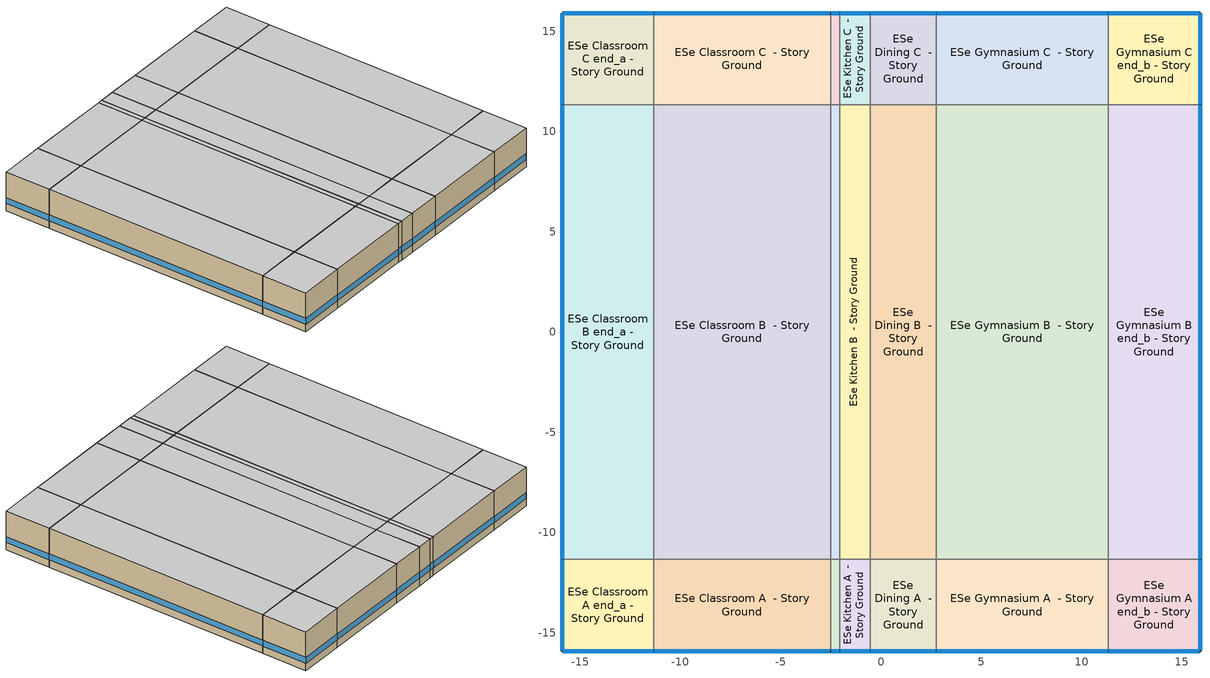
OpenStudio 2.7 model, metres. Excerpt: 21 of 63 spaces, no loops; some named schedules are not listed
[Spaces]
ESe Classroom A end_a - Story Ground
 floor ground: -15.9,-15.9 -15.9,-11.33 -11.33,-11.33 -11.33,-15.9 z0
 wall outside: -15.9,-11.33 -15.9,-15.9 -11.33,-15.9 z0:3.96
 wall to ESe Classroom B end_a - Story Ground: -11.33,-11.33 -15.9,-11.33 z0:3.96
 wall to ESe Classroom A  - Story Ground: -11.33,-15.9 -11.33,-11.33 z0:3.96
 window: -15.9,-11.36 -15.9,-15.88 / -15.88,-15.9 -11.36,-15.9 z0.76:1.36
 ceiling adiabatic (DEER Carpeted 6in Slab Floor): -11.33,-15.9 -11.33,-11.33 -15.9,-11.33 -15.9,-15.9 z3.96
ESe Classroom B end_a - Story Ground
 floor ground: -15.9,-11.33 -15.9,11.33 -11.33,11.33 -11.33,-11.33 z0
 wall outside: -15.9,11.33 -15.9,-11.33 z0:3.96
 wall to ESe Classroom C end_a - Story Ground: -11.33,11.33 -15.9,11.33 z0:3.96
 wall to ESe Classroom B  - Story Ground: -11.33,-11.33 -11.33,11.33 z0:3.96
 window: -15.9,11.31 -15.9,-11.31 z0.76:1.36
 ceiling adiabatic (DEER Carpeted 6in Slab Floor): -11.33,-11.33 -11.33,11.33 -15.9,11.33 -15.9,-11.33 z3.96
ESe Classroom C end_a - Story Ground
 floor ground: -15.9,11.33 -15.9,15.9 -11.33,15.9 -11.33,11.33 z0
 wall outside: -11.33,15.9 -15.9,15.9 -15.9,11.33 z0:3.96
 wall to ESe Classroom C  - Story Ground: -11.33,11.33 -11.33,15.9 z0:3.96
 window: -15.9,15.88 -15.9,11.36 / -11.36,15.9 -15.88,15.9 z0.76:1.36
 ceiling adiabatic (DEER Carpeted 6in Slab Floor): -11.33,11.33 -11.33,15.9 -15.9,15.9 -15.9,11.33 z3.96
ESe Classroom A  - Story Ground
 floor ground: -11.33,-15.9 -11.33,-11.33 -2.52,-11.33 -2.52,-15.9 z0
 wall outside: -11.33,-15.9 -2.52,-15.9 z0:3.96
 wall to ESe Classroom B  - Story Ground: -2.52,-11.33 -11.33,-11.33 z0:3.96
 wall to ESe CompRoomClassRm A  - Story Ground: -2.52,-15.9 -2.52,-11.33 z0:3.96
 window: -11.31,-15.9 -2.54,-15.9 z0.76:1.36
 ceiling adiabatic (DEER Carpeted 6in Slab Floor): -2.52,-15.9 -2.52,-11.33 -11.33,-11.33 -11.33,-15.9 z3.96
ESe Classroom B  - Story Ground
 floor ground: -11.33,-11.33 -11.33,11.33 -2.52,11.33 -2.52,-11.33 z0
 wall to ESe Classroom C  - Story Ground: -2.52,11.33 -11.33,11.33 z0:3.96
 wall to ESe CompRoomClassRm B  - Story Ground: -2.52,-11.33 -2.52,11.33 z0:3.96
 ceiling adiabatic (DEER Carpeted 6in Slab Floor): -2.52,-11.33 -2.52,11.33 -11.33,11.33 -11.33,-11.33 z3.96
ESe Classroom C  - Story Ground
 floor ground: -11.33,11.33 -11.33,15.9 -2.52,15.9 -2.52,11.33 z0
 wall outside: -2.52,15.9 -11.33,15.9 z0:3.96
 wall to ESe CompRoomClassRm C  - Story Ground: -2.52,11.33 -2.52,15.9 z0:3.96
 window: -2.54,15.9 -11.31,15.9 z0.76:1.36
 ceiling adiabatic (DEER Carpeted 6in Slab Floor): -2.52,11.33 -2.52,15.9 -11.33,15.9 -11.33,11.33 z3.96
ESe CompRoomClassRm A  - Story Ground
 floor ground: -2.52,-15.9 -2.52,-11.33 -2.07,-11.33 -2.07,-15.9 z0
 wall outside: -2.52,-15.9 -2.07,-15.9 z0:3.96
 wall to ESe CompRoomClassRm B  - Story Ground: -2.07,-11.33 -2.52,-11.33 z0:3.96
 wall to ESe Kitchen A  - Story Ground: -2.07,-15.9 -2.07,-11.33 z0:3.96
 window: -2.49,-15.9 -2.09,-15.9 z0.76:1.43
 ceiling adiabatic (DEER Carpeted 6in Slab Floor): -2.07,-15.9 -2.07,-11.33 -2.52,-11.33 -2.52,-15.9 z3.96
ESe CompRoomClassRm B  - Story Ground
 floor ground: -2.52,-11.33 -2.52,11.33 -2.07,11.33 -2.07,-11.33 z0
 wall to ESe CompRoomClassRm C  - Story Ground: -2.07,11.33 -2.52,11.33 z0:3.96
 wall to ESe Kitchen B  - Story Ground: -2.07,-11.33 -2.07,11.33 z0:3.96
 ceiling adiabatic (DEER Carpeted 6in Slab Floor): -2.07,-11.33 -2.07,11.33 -2.52,11.33 -2.52,-11.33 z3.96
ESe CompRoomClassRm C  - Story Ground
 floor ground: -2.52,11.33 -2.52,15.9 -2.07,15.9 -2.07,11.33 z0
 wall outside: -2.07,15.9 -2.52,15.9 z0:3.96
 wall to ESe Kitchen C  - Story Ground: -2.07,11.33 -2.07,15.9 z0:3.96
 window: -2.09,15.9 -2.49,15.9 z0.76:1.43
 ceiling adiabatic (DEER Carpeted 6in Slab Floor): -2.07,11.33 -2.07,15.9 -2.52,15.9 -2.52,11.33 z3.96
ESe Kitchen A  - Story Ground
 floor ground: -2.07,-15.9 -2.07,-11.33 -0.53,-11.33 -0.53,-15.9 z0
 wall outside: -2.07,-15.9 -0.53,-15.9 z0:3.96
 wall to ESe Kitchen B  - Story Ground: -0.53,-11.33 -2.07,-11.33 z0:3.96
 wall to ESe Dining A  - Story Ground: -0.53,-15.9 -0.53,-11.33 z0:3.96
 window: -2.04,-15.9 -0.55,-15.9 z0.76:1.38
 ceiling adiabatic (DEER Carpeted 6in Slab Floor): -0.53,-15.9 -0.53,-11.33 -2.07,-11.33 -2.07,-15.9 z3.96
ESe Kitchen B  - Story Ground
 floor ground: -2.07,-11.33 -2.07,11.33 -0.53,11.33 -0.53,-11.33 z0
 wall to ESe Kitchen C  - Story Ground: -0.53,11.33 -2.07,11.33 z0:3.96
 wall to ESe Dining B  - Story Ground: -0.53,-11.33 -0.53,11.33 z0:3.96
 ceiling adiabatic (DEER Carpeted 6in Slab Floor): -0.53,-11.33 -0.53,11.33 -2.07,11.33 -2.07,-11.33 z3.96
ESe Kitchen C  - Story Ground
 floor ground: -2.07,11.33 -2.07,15.9 -0.53,15.9 -0.53,11.33 z0
 wall outside: -0.53,15.9 -2.07,15.9 z0:3.96
 wall to ESe Dining C  - Story Ground: -0.53,11.33 -0.53,15.9 z0:3.96
 window: -0.55,15.9 -2.04,15.9 z0.76:1.38
 ceiling adiabatic (DEER Carpeted 6in Slab Floor): -0.53,11.33 -0.53,15.9 -2.07,15.9 -2.07,11.33 z3.96
ESe Dining A  - Story Ground
 floor ground: -0.53,-15.9 -0.53,-11.33 2.76,-11.33 2.76,-15.9 z0
 wall outside: -0.53,-15.9 2.76,-15.9 z0:3.96
 wall to ESe Dining B  - Story Ground: 2.76,-11.33 -0.53,-11.33 z0:3.96
 wall to ESe Gymnasium A  - Story Ground: 2.76,-15.9 2.76,-11.33 z0:3.96
 window: -0.5,-15.9 2.74,-15.9 z0.76:1.37
 ceiling adiabatic (DEER Carpeted 6in Slab Floor): 2.76,-15.9 2.76,-11.33 -0.53,-11.33 -0.53,-15.9 z3.96
ESe Dining B  - Story Ground
 floor ground: -0.53,-11.33 -0.53,11.33 2.76,11.33 2.76,-11.33 z0
 wall to ESe Dining C  - Story Ground: 2.76,11.33 -0.53,11.33 z0:3.96
 wall to ESe Gymnasium B  - Story Ground: 2.76,-11.33 2.76,11.33 z0:3.96
 ceiling adiabatic (DEER Carpeted 6in Slab Floor): 2.76,-11.33 2.76,11.33 -0.53,11.33 -0.53,-11.33 z3.96
ESe Dining C  - Story Ground
 floor ground: -0.53,11.33 -0.53,15.9 2.76,15.9 2.76,11.33 z0
 wall outside: 2.76,15.9 -0.53,15.9 z0:3.96
 wall to ESe Gymnasium C  - Story Ground: 2.76,11.33 2.76,15.9 z0:3.96
 window: 2.74,15.9 -0.5,15.9 z0.76:1.37
 ceiling adiabatic (DEER Carpeted 6in Slab Floor): 2.76,11.33 2.76,15.9 -0.53,15.9 -0.53,11.33 z3.96
ESe Gymnasium A  - Story Ground
 floor ground: 2.76,-15.9 2.76,-11.33 11.33,-11.33 11.33,-15.9 z0
 wall outside: 2.76,-15.9 11.33,-15.9 z0:3.96
 wall to ESe Gymnasium B  - Story Ground: 11.33,-11.33 2.76,-11.33 z0:3.96
 wall to ESe Gymnasium A end_b - Story Ground: 11.33,-15.9 11.33,-11.33 z0:3.96
 window: 2.79,-15.9 11.31,-15.9 z0.76:1.36
 ceiling adiabatic (DEER Carpeted 6in Slab Floor): 11.33,-15.9 11.33,-11.33 2.76,-11.33 2.76,-15.9 z3.96
ESe Gymnasium B  - Story Ground
 floor ground: 2.76,-11.33 2.76,11.33 11.33,11.33 11.33,-11.33 z0
 wall to ESe Gymnasium C  - Story Ground: 11.33,11.33 2.76,11.33 z0:3.96
 wall to ESe Gymnasium B end_b - Story Ground: 11.33,-11.33 11.33,11.33 z0:3.96
 ceiling adiabatic (DEER Carpeted 6in Slab Floor): 11.33,-11.33 11.33,11.33 2.76,11.33 2.76,-11.33 z3.96
ESe Gymnasium C  - Story Ground
 floor ground: 2.76,11.33 2.76,15.9 11.33,15.9 11.33,11.33 z0
 wall outside: 11.33,15.9 2.76,15.9 z0:3.96
 wall to ESe Gymnasium C end_b - Story Ground: 11.33,11.33 11.33,15.9 z0:3.96
 window: 11.31,15.9 2.79,15.9 z0.76:1.36
 ceiling adiabatic (DEER Carpeted 6in Slab Floor): 11.33,11.33 11.33,15.9 2.76,15.9 2.76,11.33 z3.96
ESe Gymnasium A end_b - Story Ground
 floor ground: 11.33,-15.9 11.33,-11.33 15.9,-11.33 15.9,-15.9 z0
 wall outside: 11.33,-15.9 15.9,-15.9 15.9,-11.33 z0:3.96
 wall to ESe Gymnasium B end_b - Story Ground: 15.9,-11.33 11.33,-11.33 z0:3.96
 window: 15.9,-15.88 15.9,-11.36 / 11.36,-15.9 15.88,-15.9 z0.76:1.36
 ceiling adiabatic (DEER Carpeted 6in Slab Floor): 15.9,-15.9 15.9,-11.33 11.33,-11.33 11.33,-15.9 z3.96
ESe Gymnasium B end_b - Story Ground
 floor ground: 11.33,-11.33 11.33,11.33 15.9,11.33 15.9,-11.33 z0
 wall outside: 15.9,-11.33 15.9,11.33 z0:3.96
 wall to ESe Gymnasium C end_b - Story Ground: 15.9,11.33 11.33,11.33 z0:3.96
 window: 15.9,-11.31 15.9,11.31 z0.76:1.36
 ceiling adiabatic (DEER Carpeted 6in Slab Floor): 15.9,-11.33 15.9,11.33 11.33,11.33 11.33,-11.33 z3.96
ESe Gymnasium C end_b - Story Ground
 floor ground: 11.33,11.33 11.33,15.9 15.9,15.9 15.9,11.33 z0
 wall outside: 15.9,11.33 15.9,15.9 11.33,15.9 z0:3.96
 window: 15.88,15.9 11.36,15.9 / 15.9,11.36 15.9,15.88 z0.76:1.36
 ceiling adiabatic (DEER Carpeted 6in Slab Floor): 15.9,11.33 15.9,15.9 11.33,15.9 11.33,11.33 z3.96
[Building]
DEER Pre-1975|ESe: Default Construction Set=Res DEER Pre-1975 - ESe - CEC T24-CEC6; Standards Building Type=ESe
[Site]
Site 1: Terrain=City
[ClimateZones]
Climate Zone Institution Name 1=CEC; Climate Zone Document Name 1=California Climate Zone Descriptions; Climate Zone Document Year 1=1995; Climate Zone Value 1=6; Climate Zone Institution Name 2=ASHRAE; Climate Zone Document Name 2=ANSI/ASHRAE Standard 169; Climate Zone Document Year 2=2006
[SizingPeriod:DesignDay] Barometric Pressure {Pa}=100977; Sky Clearness=0; Rain Indicator=0; Snow Indicator=0; Day of Month=21; Daylight Saving Time Indicator=0; Humidity Indicating Type=Wetbulb; Dry-Bulb Temperature Range Modifier Type=DefaultMultipliers
Name | Maximum Dry-Bulb Temperature {C} | Daily Dry-Bulb Temperature Range {deltaC} | Humidity Indicating Conditions at Maximum Dry-Bulb | Wind Speed {m/s} | Wind Direction {deg} | Month | Day Type | Solar Model Indicator | ASHRAE Taub | ASHRAE Taud
Houston Bush Intercontinental Ann Htg 99.6% Condns DB | -1.6 | 0 | -1.6 | 2.8 | 0 | 1 | WinterDesignDay | ASHRAEClearSky
Houston Bush Intercontinental Ann Clg .4% Condns DB=>MWB | 36 | 10.1 | 24.8 | 3.5 | 170 | 7 | SummerDesignDay | ASHRAETau | 0.499 | 1.97
[Site:GroundTemperature:BuildingSurface]
19.527, 19.502, 19.536, 19.598, 20.002, 21.64, 22.225, 22.375, 21.449, 20.121, 19.802, 19.633
[DefaultConstructionSet]
Res DEER Pre-1975 - ESe - CEC T24-CEC6: Default Exterior Surface Constructions=Default Surface Constructions 1; Default Interior Surface Constructions=Default Surface Constructions 2; Default Ground Contact Surface Constructions=Default Surface Constructions 3; Default Exterior SubSurface Constructions=Default Sub Surface Constructions 1; Default Interior SubSurface Constructions=Default Sub Surface Constructions 2; Interior Partition Construction=Typical Interior Partition
[DefaultSurfaceConstructions]
Name | Floor Construction | Wall Construction | Roof Ceiling Construction
Default Surface Constructions 1 | DEER Uncarpeted 6in Slab Floor | DEER Insulated Exterior Mass Wall R-3.51 | DEER Wood Framed Roof R-14.18
Default Surface Constructions 2 | DEER Carpeted 6in Slab Floor | Typical Interior Wall | DEER Carpeted 6in Slab Floor
Default Surface Constructions 3 | DEER Carpeted 6in Slab Floor | Typical Uninsulated Basement Mass Wall
[Construction]
DEER Uncarpeted 6in Slab Floor: Typical Insulation R-1.73, 6 in. Normalweight Concrete Floor
DEER Insulated Exterior Mass Wall R-3.51: 8 in. Concrete Block Wall, Typical Insulation R-1.73
DEER Wood Framed Roof R-14.18: Roof Membrane, Typical Insulation R-13.68, Metal Roof Surface
DEER Carpeted 6in Slab Floor: Typical Insulation, 6 in. Normalweight Concrete Floor, Typical Carpet Pad
Typical Interior Wall: G01 13mm gypsum board, G01 13mm gypsum board
Typical Uninsulated Basement Mass Wall: 8 in. Concrete Block Basement Wall
DEER Metal Framed Window U-1.23 SHGC 0.82: Simple Glazing U-1.23 SHGC 0.82
DEER Metal Framed Window U-1.23 SHGC 0.82 1: Simple Glazing U-1.23 SHGC 0.82 1
Typical Uninsulated Swinging Door: Typical Insulation
U 0.98 SHGC 0.68 Sgl Ref-B-H Clr 6mm: REF B CLEAR HI 6MM
Typical Insulated Metal Door: F08 Metal surface, Typical Insulation
DEER Skylight U-1.31 SHGC 0.61: Simple Glazing U-1.23 SHGC 0.61
Typical Interior Window: Clear 3mm
Typical Interior Door; Typical Interior Partition: G05 25mm wood
[Material:NoMass] Roughness=Smooth; Thermal Absorptance=0.9; Solar Absorptance=0.7
Name | Thermal Resistance {m2-K/W} | Visible Absorptance
Typical Insulation R-1.73 | 0.305336 | 0.7
Typical Insulation R-13.68 | 2.40869 | 0.7
Typical Insulation | 0.0282222 | 0.7
Typical Carpet Pad | 0.21648 | 0.8
[Material] Thermal Absorptance=0.9
Name | Roughness | Thickness {m} | Conductivity {W/m-K} | Density {kg/m3} | Specific Heat {J/kg-K} | Solar Absorptance | Visible Absorptance
6 in. Normalweight Concrete Floor | MediumRough | 0.1524 | 2.31 | 2322 | 832 | 0.7 | 0.7
8 in. Concrete Block Wall | MediumRough | 0.2032 | 0.72 | 800 | 832 | 0.7 | 0.7
Roof Membrane | VeryRough | 0.0095 | 0.16 | 1121.29 | 1460 | 0.7 | 0.7
Metal Roof Surface; F08 Metal surface | Smooth | 0.0008 | 45.28 | 7824 | 500 | 0.7 | 0.7
G01 13mm gypsum board | Smooth | 0.0127 | 0.160031 | 800.001 | 1090.73 | 0.7 | 0.5
8 in. Concrete Block Basement Wall | MediumRough | 0.2032 | 1.326 | 1842 | 912 | 0.7 | 0.7
G05 25mm wood | MediumSmooth | 0.0254 | 0.15 | 608 | 1630 | 0.5 | 0.5
[DefaultSubSurfaceConstructions]
Name | Fixed Window Construction | Operable Window Construction | Door Construction | Glass Door Construction | Overhead Door Construction | Skylight Construction | Tubular Daylight Dome Construction | Tubular Daylight Diffuser Construction
Default Sub Surface Constructions 1 | DEER Metal Framed Window U-1.23 SHGC 0.82 | DEER Metal Framed Window U-1.23 SHGC 0.82 1 | Typical Uninsulated Swinging Door | U 0.98 SHGC 0.68 Sgl Ref-B-H Clr 6mm | Typical Insulated Metal Door | DEER Skylight U-1.31 SHGC 0.61 | Typical Interior Window | Typical Interior Window
Default Sub Surface Constructions 2 | Typical Interior Window | Typical Interior Window | Typical Interior Door
[WindowMaterial:SimpleGlazingSystem] Visible Transmittance=0.25
Name | U-Factor {W/m2-K} | Solar Heat Gain Coefficient
Simple Glazing U-1.23 SHGC 0.82; Simple Glazing U-1.23 SHGC 0.82 1 | 6.98426 | 0.82
Simple Glazing U-1.23 SHGC 0.61 | 7 | 0.61
[WindowMaterial:Glazing] Optical Data Type=SpectralAverage; Infrared Transmittance at Normal Incidence=0; Front Side Infrared Hemispherical Emissivity=0.84; Conductivity {W/m-K}=0.9; Dirt Correction Factor for Solar and Visible Transmittance=1; Solar Diffusing=No
Name | Thickness {m} | Solar Transmittance at Normal Incidence | Front Side Solar Reflectance at Normal Incidence | Back Side Solar Reflectance at Normal Incidence | Visible Transmittance at Normal Incidence | Front Side Visible Reflectance at Normal Incidence | Back Side Visible Reflectance at Normal Incidence | Back Side Infrared Hemispherical Emissivity
REF B CLEAR HI 6MM | 0.006 | 0.24 | 0.16 | 0.32 | 0.3 | 0.16 | 0.29 | 0.6
Clear 3mm | 0.003 | 0.837 | 0.075 | 0.075 | 0.898 | 0.081 | 0.081 | 0.84
[SpaceType] Standards Building Type=ESe
Name | Default Schedule Set | Design Specification Outdoor Air Object | Standards Space Type
ESe Classroom - DEER Pre-1975 | ESe Classroom Schedule Set | ESe Classroom Ventilation | Classroom
ESe Kitchen - DEER Pre-1975 | ESe Kitchen Schedule Set | ESe Kitchen Ventilation | Kitchen
ESe CompRoomClassRm - DEER Pre-1975 | ESe CompRoomClassRm Schedule Set | ESe CompRoomClassRm Ventilation | CompRoomClassRm
ESe Dining - DEER Pre-1975 | ESe Dining Schedule Set | ESe Dining Ventilation | Dining
ESe Gymnasium - DEER Pre-1975 | ESe Gymnasium Schedule Set | ESe Gymnasium Ventilation | Gymnasium
[BuildingStory]
Story Ground: Nominal Z Coordinate {m}=0; Nominal Floor to Floor Height {m}=3.9624
[Space] Building Story=Story Ground
Name | Space Type | Thermal Zone
ESe Classroom A end_a - Story Ground | ESe Classroom - DEER Pre-1975 | Zone ESe Classroom A end_a - Story Ground
ESe Classroom B end_a - Story Ground | ESe Classroom - DEER Pre-1975 | Zone ESe Classroom B end_a - Story Ground
ESe Classroom C end_a - Story Ground | ESe Classroom - DEER Pre-1975 | Zone ESe Classroom C end_a - Story Ground
ESe Classroom A  - Story Ground | ESe Classroom - DEER Pre-1975 | Zone ESe Classroom A  - Story Ground
ESe Classroom B  - Story Ground | ESe Classroom - DEER Pre-1975 | Zone ESe Classroom B  - Story Ground
ESe Classroom C  - Story Ground | ESe Classroom - DEER Pre-1975 | Zone ESe Classroom C  - Story Ground
ESe CompRoomClassRm A  - Story Ground | ESe CompRoomClassRm - DEER Pre-1975 | Zone ESe CompRoomClassRm A  - Story Ground
ESe CompRoomClassRm B  - Story Ground | ESe CompRoomClassRm - DEER Pre-1975 | Zone ESe CompRoomClassRm B  - Story Ground
ESe CompRoomClassRm C  - Story Ground | ESe CompRoomClassRm - DEER Pre-1975 | Zone ESe CompRoomClassRm C  - Story Ground
ESe Kitchen A  - Story Ground | ESe Kitchen - DEER Pre-1975 | Zone ESe Kitchen A  - Story Ground
ESe Kitchen B  - Story Ground | ESe Kitchen - DEER Pre-1975 | Zone ESe Kitchen B  - Story Ground
ESe Kitchen C  - Story Ground | ESe Kitchen - DEER Pre-1975 | Zone ESe Kitchen C  - Story Ground
ESe Dining A  - Story Ground | ESe Dining - DEER Pre-1975 | Zone ESe Dining A  - Story Ground
ESe Dining B  - Story Ground | ESe Dining - DEER Pre-1975 | Zone ESe Dining B  - Story Ground
ESe Dining C  - Story Ground | ESe Dining - DEER Pre-1975 | Zone ESe Dining C  - Story Ground
ESe Gymnasium A  - Story Ground | ESe Gymnasium - DEER Pre-1975 | Zone ESe Gymnasium A  - Story Ground
ESe Gymnasium B  - Story Ground | ESe Gymnasium - DEER Pre-1975 | Zone ESe Gymnasium B  - Story Ground
ESe Gymnasium C  - Story Ground | ESe Gymnasium - DEER Pre-1975 | Zone ESe Gymnasium C  - Story Ground
ESe Gymnasium A end_b - Story Ground | ESe Gymnasium - DEER Pre-1975 | Zone ESe Gymnasium A end_b - Story Ground
ESe Gymnasium B end_b - Story Ground | ESe Gymnasium - DEER Pre-1975 | Zone ESe Gymnasium B end_b - Story Ground
ESe Gymnasium C end_b - Story Ground | ESe Gymnasium - DEER Pre-1975 | Zone ESe Gymnasium C end_b - Story Ground
[ThermalZone] Multiplier=1; Use Ideal Air Loads=No
Name | Thermostat
Zone ESe Classroom A end_a - Story Ground | ESe Classroom - DEER Pre-1975 Thermostat
Zone ESe Classroom B end_a - Story Ground | ESe Classroom - DEER Pre-1975 Thermostat 3
Zone ESe Classroom C end_a - Story Ground | ESe Classroom - DEER Pre-1975 Thermostat 4
Zone ESe Classroom A  - Story Ground | ESe Classroom - DEER Pre-1975 Thermostat 6
Zone ESe Classroom B  - Story Ground | ESe Classroom - DEER Pre-1975 Thermostat 1
Zone ESe Classroom C  - Story Ground | ESe Classroom - DEER Pre-1975 Thermostat 7
Zone ESe CompRoomClassRm A  - Story Ground | ESe CompRoomClassRm - DEER Pre-1975 Thermostat 2
Zone ESe CompRoomClassRm B  - Story Ground | ESe CompRoomClassRm - DEER Pre-1975 Thermostat 3
Zone ESe CompRoomClassRm C  - Story Ground | ESe CompRoomClassRm - DEER Pre-1975 Thermostat 1
Zone ESe Kitchen A  - Story Ground | ESe Kitchen - DEER Pre-1975 Thermostat 1
Zone ESe Kitchen B  - Story Ground | ESe Kitchen - DEER Pre-1975 Thermostat 2
Zone ESe Kitchen C  - Story Ground | ESe Kitchen - DEER Pre-1975 Thermostat 3
Zone ESe Dining A  - Story Ground | ESe Dining - DEER Pre-1975 Thermostat 3
Zone ESe Dining B  - Story Ground | ESe Dining - DEER Pre-1975 Thermostat 4
Zone ESe Dining C  - Story Ground | ESe Dining - DEER Pre-1975 Thermostat 5
Zone ESe Gymnasium A  - Story Ground | ESe Gymnasium - DEER Pre-1975 Thermostat 5
Zone ESe Gymnasium B  - Story Ground | ESe Gymnasium - DEER Pre-1975 Thermostat 6
Zone ESe Gymnasium C  - Story Ground | ESe Gymnasium - DEER Pre-1975 Thermostat
Zone ESe Gymnasium A end_b - Story Ground | ESe Gymnasium - DEER Pre-1975 Thermostat 7
Zone ESe Gymnasium B end_b - Story Ground | ESe Gymnasium - DEER Pre-1975 Thermostat 8
Zone ESe Gymnasium C end_b - Story Ground | ESe Gymnasium - DEER Pre-1975 Thermostat 4
[People:Definition] Number of People Calculation Method=People/Area; Fraction Radiant=0.3
Name | People per Space Floor Area {person/m2}
ESe Classroom People Definition | 0.358438
ESe Gymnasium People Definition; ESe CompRoomClassRm People Definition | 0.14316
ESe Kitchen People Definition | 0.0355209
ESe Dining People Definition | 0.477918
[People] Work Efficiency Schedule=Work Efficiency Schedule; Clothing Insulation Schedule=Clothing Schedule; Air Velocity Schedule=Air Velocity Schedule; Multiplier=1
Name | People Definition | Space or SpaceType
ESe Classroom People | ESe Classroom People Definition | ESe Classroom - DEER Pre-1975
ESe Gymnasium People | ESe Gymnasium People Definition | ESe Gymnasium - DEER Pre-1975
ESe Kitchen People | ESe Kitchen People Definition | ESe Kitchen - DEER Pre-1975
ESe CompRoomClassRm People | ESe CompRoomClassRm People Definition | ESe CompRoomClassRm - DEER Pre-1975
ESe Dining People | ESe Dining People Definition | ESe Dining - DEER Pre-1975
[Lights:Definition] Design Level Calculation Method=Watts/Area
Name | Watts per Space Floor Area {W/m2}
ESe Classroom Lights Definition; ESe CompRoomClassRm Lights Definition | 17.2223
ESe Gymnasium Lights Definition | 12.9167
ESe Kitchen Lights Definition | 18.2986
ESe Dining Lights Definition | 16.1459
[Lights] Fraction Replaceable=0
Name | Lights Definition | Space or SpaceType
ESe Classroom Lights | ESe Classroom Lights Definition | ESe Classroom - DEER Pre-1975
ESe Gymnasium Lights | ESe Gymnasium Lights Definition | ESe Gymnasium - DEER Pre-1975
ESe Kitchen Lights | ESe Kitchen Lights Definition | ESe Kitchen - DEER Pre-1975
ESe CompRoomClassRm Lights | ESe CompRoomClassRm Lights Definition | ESe CompRoomClassRm - DEER Pre-1975
ESe Dining Lights | ESe Dining Lights Definition | ESe Dining - DEER Pre-1975
[ElectricEquipment:Definition] Design Level Calculation Method=Watts/Area
Name | Watts per Space Floor Area {W/m2} | Fraction Radiant | Fraction Lost
ESe Classroom Elec Equip Definition | 12.3785 | 0.5
ESe Gymnasium Elec Equip Definition; ESe Dining Elec Equip Definition | 6.18925 | 0.5
ESe Kitchen Elec Equip Definition | 39.5358 | 0.64 | 0.36
ESe CompRoomClassRm Elec Equip Definition | 61.8925 | 0.5
[ElectricEquipment]
Name | Electric Equipment Definition | Space or SpaceType
ESe Classroom Elec Equip | ESe Classroom Elec Equip Definition | ESe Classroom - DEER Pre-1975
ESe Gymnasium Elec Equip | ESe Gymnasium Elec Equip Definition | ESe Gymnasium - DEER Pre-1975
ESe Kitchen Elec Equip | ESe Kitchen Elec Equip Definition | ESe Kitchen - DEER Pre-1975
ESe CompRoomClassRm Elec Equip | ESe CompRoomClassRm Elec Equip Definition | ESe CompRoomClassRm - DEER Pre-1975
ESe Dining Elec Equip | ESe Dining Elec Equip Definition | ESe Dining - DEER Pre-1975
[DesignSpecification:OutdoorAir] Outdoor Air Method=Sum
Name | Outdoor Air Flow per Floor Area {m3/s-m2}
ESe Classroom Ventilation | 0.00254
ESe Gymnasium Ventilation | 0.0013716
ESe Kitchen Ventilation | 0.000254
ESe CompRoomClassRm Ventilation | 0.001016
ESe Dining Ventilation | 0.0045212
[DefaultScheduleSet] Infiltration Schedule=D_ESe_All_C_Inf_Yr
Name | Number of People Schedule | People Activity Level Schedule | Lighting Schedule | Electric Equipment Schedule | Gas Equipment Schedule
ESe Classroom Schedule Set | D_ESe_Clrm_Occup_Yr | DEER Activity 117W/person | D17_ESe_Clrm_LF_Yr | D_ESe_Clrm_Misc_Yr
ESe Gymnasium Schedule Set | D_ESe_Gym_Occup_Yr | DEER Activity 331W/person | D17_ESe_Gym_LF_Yr | D_ESe_Gym_Misc_Yr
ESe Kitchen Schedule Set | D_ESe_Ktchn_Occup_Yr | DEER Activity 220W/person | D17_ESe_Ktchn_LF_Yr | D_ESe_Ktchn_Misc_Yr | D_ESe_Ktchn_Cook_Yr
ESe CompRoomClassRm Schedule Set | D_ESe_CompCL_Occup_Yr | DEER Activity 117W/person | D17_ESe_CompCL_LF_Yr | D_ESe_CompCL_Misc_Yr
ESe Dining Schedule Set | D_ESe_Caf_Occup_Yr | DEER Activity 161W/person | D17_ESe_Din_LF_Yr | D_ESe_Caf_Misc_Yr
[GasEquipment:Definition]
ESe Kitchen Gas Equip Definition: Design Level Calculation Method=Watts/Area; Watts per Space Floor Area {W/m2}=719.247; Fraction Latent=0.3; Fraction Radiant=0.05; Fraction Lost=0.65
[GasEquipment]
ESe Kitchen Gas Equip: Gas Equipment Definition=ESe Kitchen Gas Equip Definition; Space or SpaceType=ESe Kitchen - DEER Pre-1975
[SpaceInfiltration:DesignFlowRate] Schedule=Always On Discrete; Design Flow Rate Calculation Method=Flow/ExteriorArea; Flow per Exterior Surface Area {m3/s-m2}=0.00019304; Constant Term Coefficient=0; Temperature Term Coefficient=0; Velocity Term Coefficient=0.224; Velocity Squared Term Coefficient=0
Name | Space or SpaceType
ESe Classroom A  - Story Ground Infiltration | ESe Classroom A  - Story Ground
ESe Classroom A end_a - Story Ground Infiltration | ESe Classroom A end_a - Story Ground
ESe Classroom B end_a - Story Ground Infiltration | ESe Classroom B end_a - Story Ground
ESe Classroom C  - Story Ground Infiltration | ESe Classroom C  - Story Ground
ESe Classroom C end_a - Story Ground Infiltration | ESe Classroom C end_a - Story Ground
ESe CompRoomClassRm A  - Story Ground Infiltration | ESe CompRoomClassRm A  - Story Ground
ESe CompRoomClassRm C  - Story Ground Infiltration | ESe CompRoomClassRm C  - Story Ground
ESe Dining A  - Story Ground Infiltration | ESe Dining A  - Story Ground
ESe Dining C  - Story Ground Infiltration | ESe Dining C  - Story Ground
ESe Gymnasium A  - Story Ground Infiltration | ESe Gymnasium A  - Story Ground
ESe Gymnasium A end_b - Story Ground Infiltration | ESe Gymnasium A end_b - Story Ground
ESe Gymnasium B end_b - Story Ground Infiltration | ESe Gymnasium B end_b - Story Ground
ESe Gymnasium C  - Story Ground Infiltration | ESe Gymnasium C  - Story Ground
ESe Gymnasium C end_b - Story Ground Infiltration | ESe Gymnasium C end_b - Story Ground
ESe Kitchen A  - Story Ground Infiltration | ESe Kitchen A  - Story Ground
ESe Kitchen C  - Story Ground Infiltration | ESe Kitchen C  - Story Ground
[Exterior:Lights:Definition]
Name | Design Level {W}
Parking Areas and Drives Def (W/ft^2) | 0.04
Building Facades Def (W/ft^2) | 0.25
Main Entries Def (W/ft) | 30
Other Doors Def (W/ft) | 25
[Exterior:Lights] Schedule=Always On Discrete; Control Option=AstronomicalClock
Name | Exterior Lights Definition | Multiplier
Parking Areas and Drives | Parking Areas and Drives Def (W/ft^2) | 36703.4
Building Facades | Building Facades Def (W/ft^2) | 5426.72
Main Entries | Main Entries Def (W/ft) | 40
Other Doors | Other Doors Def (W/ft) | 10.6732
[ThermostatSetpoint:DualSetpoint] Heating Setpoint Temperature Schedule=D_ESe_All_HTemp_Yr; Cooling Setpoint Temperature Schedule=D_ESe_All_CTemp_Yr
ESe Classroom - DEER Pre-1975 Thermostat; ESe Classroom - DEER Pre-1975 Thermostat 1; ESe Classroom - DEER Pre-1975 Thermostat 3; ESe Classroom - DEER Pre-1975 Thermostat 4; ESe Classroom - DEER Pre-1975 Thermostat 6; ESe Classroom - DEER Pre-1975 Thermostat 7; ESe Gymnasium - DEER Pre-1975 Thermostat; ESe Gymnasium - DEER Pre-1975 Thermostat 4; ESe Gymnasium - DEER Pre-1975 Thermostat 5; ESe Gymnasium - DEER Pre-1975 Thermostat 6; ESe Gymnasium - DEER Pre-1975 Thermostat 7; ESe Gymnasium - DEER Pre-1975 Thermostat 8; ESe Kitchen - DEER Pre-1975 Thermostat 1; ESe Kitchen - DEER Pre-1975 Thermostat 2; ESe Kitchen - DEER Pre-1975 Thermostat 3; ESe CompRoomClassRm - DEER Pre-1975 Thermostat 1; ESe CompRoomClassRm - DEER Pre-1975 Thermostat 2; ESe CompRoomClassRm - DEER Pre-1975 Thermostat 3; ESe Dining - DEER Pre-1975 Thermostat 3; ESe Dining - DEER Pre-1975 Thermostat 4; ESe Dining - DEER Pre-1975 Thermostat 5
[Schedule:Ruleset]
Name | Default Day Schedule | Summer Design Day Schedule | Winter Design Day Schedule
Clothing Schedule | Clothing Schedule Default Winter Clothes
Air Velocity Schedule | Air Velocity Schedule Default
Work Efficiency Schedule | Work Efficiency Schedule Default
D_ESe_Clrm_Occup_Yr | D_ESe_Clrm_Occup_Yr Default | D_ESe_Clrm_Occup_Yr Summer Design Day 4 | D_ESe_Clrm_Occup_Yr Winter Design Day 4
DEER Activity 117W/person | DEER Activity 117W/person Default | DEER Activity 117W/person Summer Design Day | DEER Activity 117W/person Winter Design Day
D17_ESe_Clrm_LF_Yr | D17_ESe_Clrm_LF_Yr Default | D17_ESe_Clrm_LF_Yr Summer Design Day | D17_ESe_Clrm_LF_Yr Winter Design Day
D_ESe_Clrm_Misc_Yr | D_ESe_Clrm_Misc_Yr Default | D_ESe_Clrm_Misc_Yr Summer Design Day 4 | D_ESe_Clrm_Misc_Yr Winter Design Day 4
D_ESe_All_C_Inf_Yr | D_ESe_All_C_Inf_Yr Default | D_ESe_All_C_Inf_Yr Summer Design Day 4 | D_ESe_All_C_Inf_Yr Winter Design Day 4
D_ESe_Gym_Occup_Yr | D_ESe_Gym_Occup_Yr Default | D_ESe_Gym_Occup_Yr Summer Design Day 4 | D_ESe_Gym_Occup_Yr Winter Design Day 4
DEER Activity 331W/person | DEER Activity 331W/person Default | DEER Activity 331W/person Summer Design Day | DEER Activity 331W/person Winter Design Day
D17_ESe_Gym_LF_Yr | D17_ESe_Gym_LF_Yr Default | D17_ESe_Gym_LF_Yr Summer Design Day | D17_ESe_Gym_LF_Yr Winter Design Day
D_ESe_Gym_Misc_Yr | D_ESe_Gym_Misc_Yr Default | D_ESe_Gym_Misc_Yr Summer Design Day 4 | D_ESe_Gym_Misc_Yr Winter Design Day 4
D_ESe_Ktchn_Occup_Yr | D_ESe_Ktchn_Occup_Yr Default | D_ESe_Ktchn_Occup_Yr Summer Design Day 4 | D_ESe_Ktchn_Occup_Yr Winter Design Day 4
DEER Activity 220W/person | DEER Activity 220W/person Default | DEER Activity 220W/person Summer Design Day | DEER Activity 220W/person Winter Design Day
D17_ESe_Ktchn_LF_Yr | D17_ESe_Ktchn_LF_Yr Default | D17_ESe_Ktchn_LF_Yr Summer Design Day | D17_ESe_Ktchn_LF_Yr Winter Design Day
D_ESe_Ktchn_Misc_Yr | D_ESe_Ktchn_Misc_Yr Default | D_ESe_Ktchn_Misc_Yr Summer Design Day 4 | D_ESe_Ktchn_Misc_Yr Winter Design Day 4
D_ESe_Ktchn_Cook_Yr | D_ESe_Ktchn_Cook_Yr Default | D_ESe_Ktchn_Cook_Yr Summer Design Day 4 | D_ESe_Ktchn_Cook_Yr Winter Design Day 4
D_ESe_CompCL_Occup_Yr | D_ESe_CompCL_Occup_Yr Default | D_ESe_CompCL_Occup_Yr Summer Design Day 4 | D_ESe_CompCL_Occup_Yr Winter Design Day 4
D17_ESe_CompCL_LF_Yr | D17_ESe_CompCL_LF_Yr Default | D17_ESe_CompCL_LF_Yr Summer Design Day | D17_ESe_CompCL_LF_Yr Winter Design Day
D_ESe_CompCL_Misc_Yr | D_ESe_CompCL_Misc_Yr Default | D_ESe_CompCL_Misc_Yr Summer Design Day 4 | D_ESe_CompCL_Misc_Yr Winter Design Day 4
D_ESe_Caf_Occup_Yr | D_ESe_Caf_Occup_Yr Default | D_ESe_Caf_Occup_Yr Summer Design Day 4 | D_ESe_Caf_Occup_Yr Winter Design Day 4
DEER Activity 161W/person | DEER Activity 161W/person Default | DEER Activity 161W/person Summer Design Day | DEER Activity 161W/person Winter Design Day
D17_ESe_Din_LF_Yr | D17_ESe_Din_LF_Yr Default | D17_ESe_Din_LF_Yr Summer Design Day | D17_ESe_Din_LF_Yr Winter Design Day
D_ESe_Caf_Misc_Yr | D_ESe_Caf_Misc_Yr Default | D_ESe_Caf_Misc_Yr Summer Design Day 4 | D_ESe_Caf_Misc_Yr Winter Design Day 4
D_ESe_All_HTemp_Yr | D_ESe_All_HTemp_Yr Default | D_ESe_All_HTemp_Yr Summer Design Day 4 | D_ESe_All_HTemp_Yr Winter Design Day 4
D_ESe_All_CTemp_Yr | D_ESe_All_CTemp_Yr Default | D_ESe_All_CTemp_Yr Summer Design Day 4 | D_ESe_All_CTemp_Yr Winter Design Day 4
[Schedule:Day]
Clothing Schedule Default Winter Clothes; D_ESe_All_C_Inf_Yr Winter Design Day 4; D_ESe_All_C_Inf_Yr Summer Design Day 4: 24, 0, 1
Air Velocity Schedule Default: 24, 0, 0.2
Work Efficiency Schedule Default; D_ESe_Clrm_Occup_Yr Winter Design Day 4; D_ESe_Clrm_Occup_Yr Summer Design Day 4; D_ESe_Ktchn_Occup_Yr Winter Design Day 4; D_ESe_Ktchn_Occup_Yr Summer Design Day 4; D_ESe_CompCL_Occup_Yr Winter Design Day 4; D_ESe_CompCL_Occup_Yr Summer Design Day 4: 24, 0, 0
D_ESe_Clrm_Occup_Yr Default; D_ESe_CompCL_Occup_Yr Default: 7, 0, 0, 9, 0, 0.6, 14, 0, 1, 18, 0, 0.5, 19, 0, 0.1, 24, 0, 0
DEER Activity 117W/person Default; DEER Activity 117W/person Winter Design Day; DEER Activity 117W/person Summer Design Day: 24, 0, 117
D17_ESe_Clrm_LF_Yr Default; D17_ESe_Clrm_LF_Yr Summer Design Day; D17_ESe_Clrm_LF_Yr Winter Design Day: 5, 0, 0.05, 9, 0, 0.6, 15, 0, 1, 19, 0, 0.55, 20, 0, 0.35, 24, 0, 0.1
D_ESe_Clrm_Misc_Yr Default: 9, 0, 0.05, 10, 0, 0.8, 15, 0, 1, 17, 0, 0.55, 20, 0, 0.35, 24, 0, 0.01
D_ESe_Clrm_Misc_Yr Winter Design Day 4; D_ESe_Clrm_Misc_Yr Summer Design Day 4; D_ESe_CompCL_Misc_Yr Winter Design Day 4; D_ESe_CompCL_Misc_Yr Summer Design Day 4: 24, 0, 0.01
D_ESe_All_C_Inf_Yr Default: 6, 0, 1, 19, 0, 0.5, 24, 0, 1
D_ESe_Ktchn_Occup_Yr Default: 10, 0, 0, 14, 0, 1, 24, 0, 0
D17_ESe_CompCL_LF_Yr Default; D17_ESe_CompCL_LF_Yr Summer Design Day; D17_ESe_CompCL_LF_Yr Winter Design Day: 5, 0, 0.05, 9, 0, 0.5132, 15, 0, 0.85, 19, 0, 0.4711, 20, 0, 0.3026, 24, 0, 0.0921
D_ESe_CompCL_Misc_Yr Default: 7, 0, 0.25, 10, 0, 0.4, 15, 0, 1, 17, 0, 0.55, 20, 0, 0.35, 24, 0, 0.01
D_ESe_All_HTemp_Yr Default: 6, 0, 17.8, 19, 0, 21.1, 24, 0, 17.8
D_ESe_All_HTemp_Yr Winter Design Day 4; D_ESe_All_HTemp_Yr Summer Design Day 4: 24, 0, 17.8
D_ESe_All_CTemp_Yr Default: 6, 0, 27.8, 19, 0, 24.4, 24, 0, 27.8
D_ESe_All_CTemp_Yr Winter Design Day 4; D_ESe_All_CTemp_Yr Summer Design Day 4: 24, 0, 27.8
[Schedule:Rule] Date Specification Type=DateRange
Name | Schedule Ruleset | Rule Order | Day Schedule | Start Month | Start Day | End Month | End Day | Apply Monday | Apply Tuesday | Apply Wednesday | Apply Thursday | Apply Friday | Apply Saturday | Apply Sunday
Schedule Rule 1 | Clothing Schedule | 0 | Clothing Schedule Summer Clothes | 5 | 1 | 9 | 30
Schedule Rule 2 | D_ESe_Clrm_Occup_Yr | 8 | D_ESe_Clrm_Occup_Yr Default|Wkdy Day | 1 | 5 | 4 | 3 | Yes | Yes | Yes | Yes | Yes
Schedule Rule 3 | D_ESe_Clrm_Occup_Yr | 7 | D_ESe_Clrm_Occup_Yr Sat Day | 1 | 5 | 4 | 3 |  |  |  |  |  | Yes
Schedule Rule 4 | D_ESe_Clrm_Occup_Yr | 6 | D_ESe_Clrm_Occup_Yr Sun Day | 1 | 5 | 4 | 3 |  |  |  |  |  |  | Yes
Schedule Rule 5 | D_ESe_Clrm_Occup_Yr | 5 | D_ESe_Clrm_Occup_Yr Default|Wkdy Day 1 | 4 | 13 | 6 | 12 | Yes | Yes | Yes | Yes | Yes
Schedule Rule 6 | D_ESe_Clrm_Occup_Yr | 4 | D_ESe_Clrm_Occup_Yr Sat Day 1 | 4 | 13 | 6 | 12 |  |  |  |  |  | Yes
Schedule Rule 7 | D_ESe_Clrm_Occup_Yr | 3 | D_ESe_Clrm_Occup_Yr Sun Day 1 | 4 | 13 | 6 | 12 |  |  |  |  |  |  | Yes
Schedule Rule 8 | D_ESe_Clrm_Occup_Yr | 2 | D_ESe_Clrm_Occup_Yr Default|Wkdy Day 2 | 8 | 17 | 12 | 11 | Yes | Yes | Yes | Yes | Yes
Schedule Rule 9 | D_ESe_Clrm_Occup_Yr | 1 | D_ESe_Clrm_Occup_Yr Sat Day 2 | 8 | 17 | 12 | 11 |  |  |  |  |  | Yes
Schedule Rule 10 | D_ESe_Clrm_Occup_Yr | 0 | D_ESe_Clrm_Occup_Yr Sun Day 2 | 8 | 17 | 12 | 11 |  |  |  |  |  |  | Yes
Schedule Rule 11 | D17_ESe_Clrm_LF_Yr | 13 | D17_ESe_Clrm_LF_Yr Default|Wkdy Day | 1 | 1 | 1 | 4 | Yes | Yes | Yes | Yes | Yes
Schedule Rule 12 | D17_ESe_Clrm_LF_Yr | 12 | D17_ESe_Clrm_LF_Yr Wknd Day | 1 | 1 | 1 | 4 |  |  |  |  |  | Yes | Yes
Schedule Rule 13 | D17_ESe_Clrm_LF_Yr | 11 | D17_ESe_Clrm_LF_Yr Default|Wkdy Day 1 | 1 | 5 | 4 | 3 | Yes | Yes | Yes | Yes | Yes
Schedule Rule 14 | D17_ESe_Clrm_LF_Yr | 10 | D17_ESe_Clrm_LF_Yr Wknd Day 1 | 1 | 5 | 4 | 3 |  |  |  |  |  | Yes | Yes
Schedule Rule 15 | D17_ESe_Clrm_LF_Yr | 9 | D17_ESe_Clrm_LF_Yr Default|Wkdy Day 2 | 4 | 4 | 4 | 12 | Yes | Yes | Yes | Yes | Yes
Schedule Rule 16 | D17_ESe_Clrm_LF_Yr | 8 | D17_ESe_Clrm_LF_Yr Wknd Day 2 | 4 | 4 | 4 | 12 |  |  |  |  |  | Yes | Yes
Schedule Rule 17 | D17_ESe_Clrm_LF_Yr | 7 | D17_ESe_Clrm_LF_Yr Default|Wkdy Day 3 | 4 | 13 | 6 | 12 | Yes | Yes | Yes | Yes | Yes
Schedule Rule 18 | D17_ESe_Clrm_LF_Yr | 6 | D17_ESe_Clrm_LF_Yr Wknd Day 3 | 4 | 13 | 6 | 12 |  |  |  |  |  | Yes | Yes
Schedule Rule 19 | D17_ESe_Clrm_LF_Yr | 5 | D17_ESe_Clrm_LF_Yr Default|Wkdy Day 4 | 6 | 13 | 8 | 16 | Yes | Yes | Yes | Yes | Yes
Schedule Rule 20 | D17_ESe_Clrm_LF_Yr | 4 | D17_ESe_Clrm_LF_Yr Wknd Day 4 | 6 | 13 | 8 | 16 |  |  |  |  |  | Yes | Yes
Schedule Rule 21 | D17_ESe_Clrm_LF_Yr | 3 | D17_ESe_Clrm_LF_Yr Default|Wkdy Day 5 | 8 | 17 | 12 | 11 | Yes | Yes | Yes | Yes | Yes
Schedule Rule 22 | D17_ESe_Clrm_LF_Yr | 2 | D17_ESe_Clrm_LF_Yr Wknd Day 5 | 8 | 17 | 12 | 11 |  |  |  |  |  | Yes | Yes
Schedule Rule 23 | D17_ESe_Clrm_LF_Yr | 1 | D17_ESe_Clrm_LF_Yr Default|Wkdy Day 6 | 12 | 12 | 12 | 31 | Yes | Yes | Yes | Yes | Yes
Schedule Rule 24 | D17_ESe_Clrm_LF_Yr | 0 | D17_ESe_Clrm_LF_Yr Wknd Day 6 | 12 | 12 | 12 | 31 |  |  |  |  |  | Yes | Yes
Schedule Rule 25 | D_ESe_Clrm_Misc_Yr | 8 | D_ESe_Clrm_Misc_Yr Default|Wkdy Day | 1 | 5 | 4 | 3 | Yes | Yes | Yes | Yes | Yes
Schedule Rule 26 | D_ESe_Clrm_Misc_Yr | 7 | D_ESe_Clrm_Misc_Yr Sat Day | 1 | 5 | 4 | 3 |  |  |  |  |  | Yes
Schedule Rule 27 | D_ESe_Clrm_Misc_Yr | 6 | D_ESe_Clrm_Misc_Yr Sun Day | 1 | 5 | 4 | 3 |  |  |  |  |  |  | Yes
Schedule Rule 28 | D_ESe_Clrm_Misc_Yr | 5 | D_ESe_Clrm_Misc_Yr Default|Wkdy Day 1 | 4 | 13 | 6 | 12 | Yes | Yes | Yes | Yes | Yes
Schedule Rule 29 | D_ESe_Clrm_Misc_Yr | 4 | D_ESe_Clrm_Misc_Yr Sat Day 1 | 4 | 13 | 6 | 12 |  |  |  |  |  | Yes
Schedule Rule 30 | D_ESe_Clrm_Misc_Yr | 3 | D_ESe_Clrm_Misc_Yr Sun Day 1 | 4 | 13 | 6 | 12 |  |  |  |  |  |  | Yes
Schedule Rule 31 | D_ESe_Clrm_Misc_Yr | 2 | D_ESe_Clrm_Misc_Yr Default|Wkdy Day 2 | 8 | 17 | 12 | 11 | Yes | Yes | Yes | Yes | Yes
Schedule Rule 32 | D_ESe_Clrm_Misc_Yr | 1 | D_ESe_Clrm_Misc_Yr Sat Day 2 | 8 | 17 | 12 | 11 |  |  |  |  |  | Yes
Schedule Rule 33 | D_ESe_Clrm_Misc_Yr | 0 | D_ESe_Clrm_Misc_Yr Sun Day 2 | 8 | 17 | 12 | 11 |  |  |  |  |  |  | Yes
Schedule Rule 34 | D_ESe_All_C_Inf_Yr | 8 | D_ESe_All_C_Inf_Yr Default|Wkdy Day | 1 | 5 | 4 | 3 | Yes | Yes | Yes | Yes | Yes
Schedule Rule 35 | D_ESe_All_C_Inf_Yr | 7 | D_ESe_All_C_Inf_Yr Sat Day | 1 | 5 | 4 | 3 |  |  |  |  |  | Yes
Schedule Rule 36 | D_ESe_All_C_Inf_Yr | 6 | D_ESe_All_C_Inf_Yr Sun Day | 1 | 5 | 4 | 3 |  |  |  |  |  |  | Yes
Schedule Rule 37 | D_ESe_All_C_Inf_Yr | 5 | D_ESe_All_C_Inf_Yr Default|Wkdy Day 1 | 4 | 13 | 6 | 12 | Yes | Yes | Yes | Yes | Yes
Schedule Rule 38 | D_ESe_All_C_Inf_Yr | 4 | D_ESe_All_C_Inf_Yr Sat Day 1 | 4 | 13 | 6 | 12 |  |  |  |  |  | Yes
Schedule Rule 39 | D_ESe_All_C_Inf_Yr | 3 | D_ESe_All_C_Inf_Yr Sun Day 1 | 4 | 13 | 6 | 12 |  |  |  |  |  |  | Yes
Schedule Rule 40 | D_ESe_All_C_Inf_Yr | 2 | D_ESe_All_C_Inf_Yr Default|Wkdy Day 2 | 8 | 17 | 12 | 11 | Yes | Yes | Yes | Yes | Yes
Schedule Rule 41 | D_ESe_All_C_Inf_Yr | 1 | D_ESe_All_C_Inf_Yr Sat Day 2 | 8 | 17 | 12 | 11 |  |  |  |  |  | Yes
Schedule Rule 42 | D_ESe_All_C_Inf_Yr | 0 | D_ESe_All_C_Inf_Yr Sun Day 2 | 8 | 17 | 12 | 11 |  |  |  |  |  |  | Yes
Schedule Rule 75 | D_ESe_Ktchn_Occup_Yr | 8 | D_ESe_Ktchn_Occup_Yr Default|Wkdy Day | 1 | 5 | 4 | 3 | Yes | Yes | Yes | Yes | Yes
Schedule Rule 76 | D_ESe_Ktchn_Occup_Yr | 7 | D_ESe_Ktchn_Occup_Yr Sat Day | 1 | 5 | 4 | 3 |  |  |  |  |  | Yes
Schedule Rule 77 | D_ESe_Ktchn_Occup_Yr | 6 | D_ESe_Ktchn_Occup_Yr Sun Day | 1 | 5 | 4 | 3 |  |  |  |  |  |  | Yes
Schedule Rule 78 | D_ESe_Ktchn_Occup_Yr | 5 | D_ESe_Ktchn_Occup_Yr Default|Wkdy Day 1 | 4 | 13 | 6 | 12 | Yes | Yes | Yes | Yes | Yes
Schedule Rule 79 | D_ESe_Ktchn_Occup_Yr | 4 | D_ESe_Ktchn_Occup_Yr Sat Day 1 | 4 | 13 | 6 | 12 |  |  |  |  |  | Yes
Schedule Rule 80 | D_ESe_Ktchn_Occup_Yr | 3 | D_ESe_Ktchn_Occup_Yr Sun Day 1 | 4 | 13 | 6 | 12 |  |  |  |  |  |  | Yes
Schedule Rule 81 | D_ESe_Ktchn_Occup_Yr | 2 | D_ESe_Ktchn_Occup_Yr Default|Wkdy Day 2 | 8 | 17 | 12 | 11 | Yes | Yes | Yes | Yes | Yes
Schedule Rule 116 | D_ESe_CompCL_Occup_Yr | 8 | D_ESe_CompCL_Occup_Yr Default|Wkdy Day | 1 | 5 | 4 | 3 | Yes | Yes | Yes | Yes | Yes
Schedule Rule 117 | D_ESe_CompCL_Occup_Yr | 7 | D_ESe_CompCL_Occup_Yr Sat Day | 1 | 5 | 4 | 3 |  |  |  |  |  | Yes
Schedule Rule 118 | D_ESe_CompCL_Occup_Yr | 6 | D_ESe_CompCL_Occup_Yr Sun Day | 1 | 5 | 4 | 3 |  |  |  |  |  |  | Yes
Schedule Rule 119 | D_ESe_CompCL_Occup_Yr | 5 | D_ESe_CompCL_Occup_Yr Default|Wkdy Day 1 | 4 | 13 | 6 | 12 | Yes | Yes | Yes | Yes | Yes
Schedule Rule 120 | D_ESe_CompCL_Occup_Yr | 4 | D_ESe_CompCL_Occup_Yr Sat Day 1 | 4 | 13 | 6 | 12 |  |  |  |  |  | Yes
Schedule Rule 121 | D_ESe_CompCL_Occup_Yr | 3 | D_ESe_CompCL_Occup_Yr Sun Day 1 | 4 | 13 | 6 | 12 |  |  |  |  |  |  | Yes
Schedule Rule 122 | D_ESe_CompCL_Occup_Yr | 2 | D_ESe_CompCL_Occup_Yr Default|Wkdy Day 2 | 8 | 17 | 12 | 11 | Yes | Yes | Yes | Yes | Yes
Schedule Rule 123 | D_ESe_CompCL_Occup_Yr | 1 | D_ESe_CompCL_Occup_Yr Sat Day 2 | 8 | 17 | 12 | 11 |  |  |  |  |  | Yes
Schedule Rule 124 | D_ESe_CompCL_Occup_Yr | 0 | D_ESe_CompCL_Occup_Yr Sun Day 2 | 8 | 17 | 12 | 11 |  |  |  |  |  |  | Yes
Schedule Rule 125 | D17_ESe_CompCL_LF_Yr | 13 | D17_ESe_CompCL_LF_Yr Default|Wkdy Day | 1 | 1 | 1 | 4 | Yes | Yes | Yes | Yes | Yes
Schedule Rule 126 | D17_ESe_CompCL_LF_Yr | 12 | D17_ESe_CompCL_LF_Yr Wknd Day | 1 | 1 | 1 | 4 |  |  |  |  |  | Yes | Yes
Schedule Rule 127 | D17_ESe_CompCL_LF_Yr | 11 | D17_ESe_CompCL_LF_Yr Default|Wkdy Day 1 | 1 | 5 | 4 | 3 | Yes | Yes | Yes | Yes | Yes
Schedule Rule 128 | D17_ESe_CompCL_LF_Yr | 10 | D17_ESe_CompCL_LF_Yr Wknd Day 1 | 1 | 5 | 4 | 3 |  |  |  |  |  | Yes | Yes
Schedule Rule 129 | D17_ESe_CompCL_LF_Yr | 9 | D17_ESe_CompCL_LF_Yr Default|Wkdy Day 2 | 4 | 4 | 4 | 12 | Yes | Yes | Yes | Yes | Yes
Schedule Rule 130 | D17_ESe_CompCL_LF_Yr | 8 | D17_ESe_CompCL_LF_Yr Wknd Day 2 | 4 | 4 | 4 | 12 |  |  |  |  |  | Yes | Yes
Schedule Rule 131 | D17_ESe_CompCL_LF_Yr | 7 | D17_ESe_CompCL_LF_Yr Default|Wkdy Day 3 | 4 | 13 | 6 | 12 | Yes | Yes | Yes | Yes | Yes
Schedule Rule 132 | D17_ESe_CompCL_LF_Yr | 6 | D17_ESe_CompCL_LF_Yr Wknd Day 3 | 4 | 13 | 6 | 12 |  |  |  |  |  | Yes | Yes
Schedule Rule 133 | D17_ESe_CompCL_LF_Yr | 5 | D17_ESe_CompCL_LF_Yr Default|Wkdy Day 4 | 6 | 13 | 8 | 16 | Yes | Yes | Yes | Yes | Yes
Schedule Rule 134 | D17_ESe_CompCL_LF_Yr | 4 | D17_ESe_CompCL_LF_Yr Wknd Day 4 | 6 | 13 | 8 | 16 |  |  |  |  |  | Yes | Yes
Schedule Rule 135 | D17_ESe_CompCL_LF_Yr | 3 | D17_ESe_CompCL_LF_Yr Default|Wkdy Day 5 | 8 | 17 | 12 | 11 | Yes | Yes | Yes | Yes | Yes
Schedule Rule 136 | D17_ESe_CompCL_LF_Yr | 2 | D17_ESe_CompCL_LF_Yr Wknd Day 5 | 8 | 17 | 12 | 11 |  |  |  |  |  | Yes | Yes
Schedule Rule 137 | D17_ESe_CompCL_LF_Yr | 1 | D17_ESe_CompCL_LF_Yr Default|Wkdy Day 6 | 12 | 12 | 12 | 31 | Yes | Yes | Yes | Yes | Yes
Schedule Rule 138 | D17_ESe_CompCL_LF_Yr | 0 | D17_ESe_CompCL_LF_Yr Wknd Day 6 | 12 | 12 | 12 | 31 |  |  |  |  |  | Yes | Yes
Schedule Rule 139 | D_ESe_CompCL_Misc_Yr | 8 | D_ESe_CompCL_Misc_Yr Default|Wkdy Day | 1 | 5 | 4 | 3 | Yes | Yes | Yes | Yes | Yes
Schedule Rule 140 | D_ESe_CompCL_Misc_Yr | 7 | D_ESe_CompCL_Misc_Yr Sat Day | 1 | 5 | 4 | 3 |  |  |  |  |  | Yes
Schedule Rule 141 | D_ESe_CompCL_Misc_Yr | 6 | D_ESe_CompCL_Misc_Yr Sun Day | 1 | 5 | 4 | 3 |  |  |  |  |  |  | Yes
Schedule Rule 142 | D_ESe_CompCL_Misc_Yr | 5 | D_ESe_CompCL_Misc_Yr Default|Wkdy Day 1 | 4 | 13 | 6 | 12 | Yes | Yes | Yes | Yes | Yes
Schedule Rule 143 | D_ESe_CompCL_Misc_Yr | 4 | D_ESe_CompCL_Misc_Yr Sat Day 1 | 4 | 13 | 6 | 12 |  |  |  |  |  | Yes
Schedule Rule 144 | D_ESe_CompCL_Misc_Yr | 3 | D_ESe_CompCL_Misc_Yr Sun Day 1 | 4 | 13 | 6 | 12 |  |  |  |  |  |  | Yes
Schedule Rule 145 | D_ESe_CompCL_Misc_Yr | 2 | D_ESe_CompCL_Misc_Yr Default|Wkdy Day 2 | 8 | 17 | 12 | 11 | Yes | Yes | Yes | Yes | Yes
Schedule Rule 146 | D_ESe_CompCL_Misc_Yr | 1 | D_ESe_CompCL_Misc_Yr Sat Day 2 | 8 | 17 | 12 | 11 |  |  |  |  |  | Yes
Schedule Rule 147 | D_ESe_CompCL_Misc_Yr | 0 | D_ESe_CompCL_Misc_Yr Sun Day 2 | 8 | 17 | 12 | 11 |  |  |  |  |  |  | Yes
Schedule Rule 213 | D_ESe_All_HTemp_Yr | 8 | D_ESe_All_HTemp_Yr Default|Wkdy Day | 1 | 5 | 4 | 3 | Yes | Yes | Yes | Yes | Yes
Schedule Rule 214 | D_ESe_All_HTemp_Yr | 7 | D_ESe_All_HTemp_Yr Sat Day | 1 | 5 | 4 | 3 |  |  |  |  |  | Yes
Schedule Rule 215 | D_ESe_All_HTemp_Yr | 6 | D_ESe_All_HTemp_Yr Sun Day | 1 | 5 | 4 | 3 |  |  |  |  |  |  | Yes
Schedule Rule 216 | D_ESe_All_HTemp_Yr | 5 | D_ESe_All_HTemp_Yr Default|Wkdy Day 1 | 4 | 13 | 6 | 12 | Yes | Yes | Yes | Yes | Yes
Schedule Rule 217 | D_ESe_All_HTemp_Yr | 4 | D_ESe_All_HTemp_Yr Sat Day 1 | 4 | 13 | 6 | 12 |  |  |  |  |  | Yes
Schedule Rule 218 | D_ESe_All_HTemp_Yr | 3 | D_ESe_All_HTemp_Yr Sun Day 1 | 4 | 13 | 6 | 12 |  |  |  |  |  |  | Yes
Schedule Rule 219 | D_ESe_All_HTemp_Yr | 2 | D_ESe_All_HTemp_Yr Default|Wkdy Day 2 | 8 | 17 | 12 | 11 | Yes | Yes | Yes | Yes | Yes
Schedule Rule 220 | D_ESe_All_HTemp_Yr | 1 | D_ESe_All_HTemp_Yr Sat Day 2 | 8 | 17 | 12 | 11 |  |  |  |  |  | Yes
Schedule Rule 221 | D_ESe_All_HTemp_Yr | 0 | D_ESe_All_HTemp_Yr Sun Day 2 | 8 | 17 | 12 | 11 |  |  |  |  |  |  | Yes
Schedule Rule 222 | D_ESe_All_CTemp_Yr | 8 | D_ESe_All_CTemp_Yr Default|Wkdy Day | 1 | 5 | 4 | 3 | Yes | Yes | Yes | Yes | Yes
Schedule Rule 223 | D_ESe_All_CTemp_Yr | 7 | D_ESe_All_CTemp_Yr Sat Day | 1 | 5 | 4 | 3 |  |  |  |  |  | Yes
Schedule Rule 224 | D_ESe_All_CTemp_Yr | 6 | D_ESe_All_CTemp_Yr Sun Day | 1 | 5 | 4 | 3 |  |  |  |  |  |  | Yes
Schedule Rule 225 | D_ESe_All_CTemp_Yr | 5 | D_ESe_All_CTemp_Yr Default|Wkdy Day 1 | 4 | 13 | 6 | 12 | Yes | Yes | Yes | Yes | Yes
Schedule Rule 226 | D_ESe_All_CTemp_Yr | 4 | D_ESe_All_CTemp_Yr Sat Day 1 | 4 | 13 | 6 | 12 |  |  |  |  |  | Yes
Schedule Rule 227 | D_ESe_All_CTemp_Yr | 3 | D_ESe_All_CTemp_Yr Sun Day 1 | 4 | 13 | 6 | 12 |  |  |  |  |  |  | Yes
Schedule Rule 228 | D_ESe_All_CTemp_Yr | 2 | D_ESe_All_CTemp_Yr Default|Wkdy Day 2 | 8 | 17 | 12 | 11 | Yes | Yes | Yes | Yes | Yes
Schedule Rule 229 | D_ESe_All_CTemp_Yr | 1 | D_ESe_All_CTemp_Yr Sat Day 2 | 8 | 17 | 12 | 11 |  |  |  |  |  | Yes
Schedule Rule 230 | D_ESe_All_CTemp_Yr | 0 | D_ESe_All_CTemp_Yr Sun Day 2 | 8 | 17 | 12 | 11 |  |  |  |  |  |  | Yes
[Schedule:Constant]
Always On Discrete: Value=1
